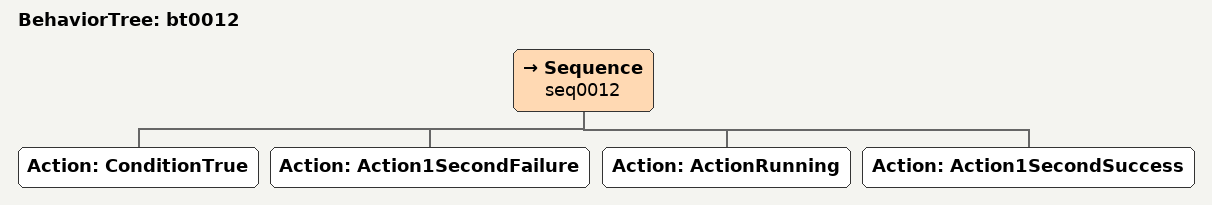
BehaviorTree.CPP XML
<root>

  <BehaviorTree ID="bt0012">
    <Sequence name="seq0012">
      <Action ID="ConditionTrue" />
      <Action ID="Action1SecondFailure" />
      <Action ID="ActionRunning" />
      <Action ID="Action1SecondSuccess" />
    </Sequence>
  </BehaviorTree>

</root>
